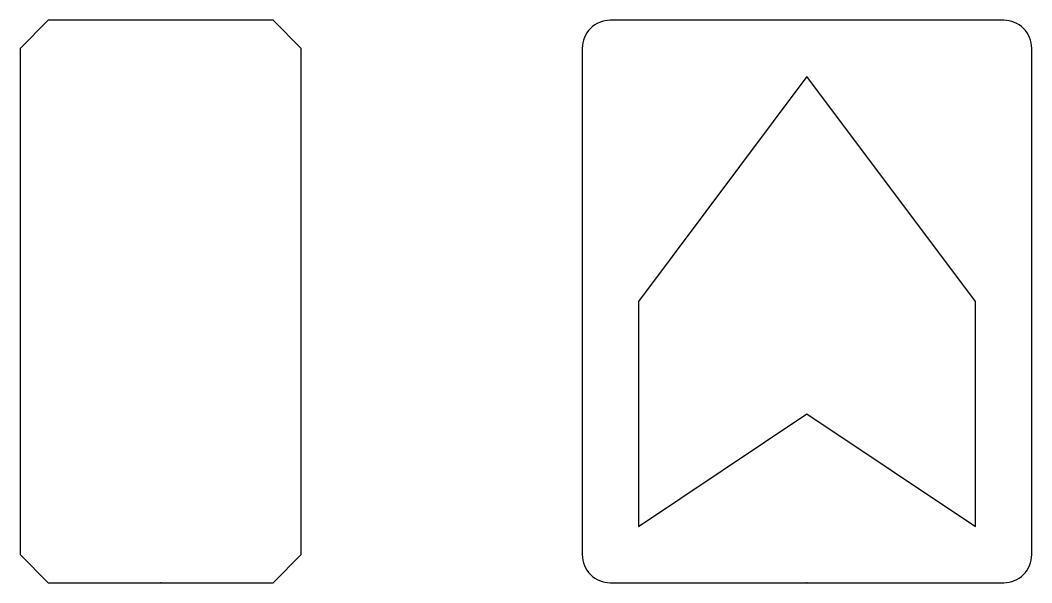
# Model space of a CAD drawing. Header units: millimetres. Extents: x 0 to 180, y 0 to 100.
import ezdxf

# ---------------------------------------------------------------- set-up
doc = ezdxf.new("R2010")
doc.units = ezdxf.units.MM
doc.layers.add('FRONT', color=12, linetype='CONTINUOUS')
doc.layers.add('SIDE', color=250, linetype='CONTINUOUS')

msp = doc.modelspace()

# ---------------------------------------------------------------- linework, layer by layer
at = {"layer": 'FRONT'}
msp.add_lwpolyline([(105, 0), (175, 0, 0.414214), (180, 5), (180, 95, 0.414214), (175, 100), (105, 100, 0.414214), (100, 95), (100, 5, 0.414214)], format="xyb", close=True, dxfattribs=at)
msp.add_lwpolyline([(170, 50), (140, 90), (110, 50), (110, 10), (140, 30), (170, 10)], close=True, dxfattribs=at)
msp.add_point((140, 0), dxfattribs=at)
at = {"layer": 'SIDE'}
msp.add_lwpolyline([(50, 5), (50, 95), (45, 100), (5, 100), (0, 95), (0, 5), (5, 0), (45, 0)], close=True, dxfattribs=at)
msp.add_point((25, 0), dxfattribs=at)

doc.saveas('drawing.dxf')
